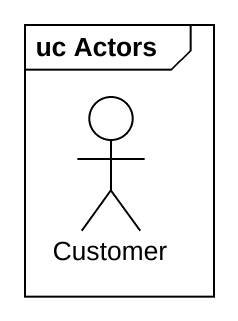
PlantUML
@startuml
mainframe uc Actors
actor Customer
@enduml
